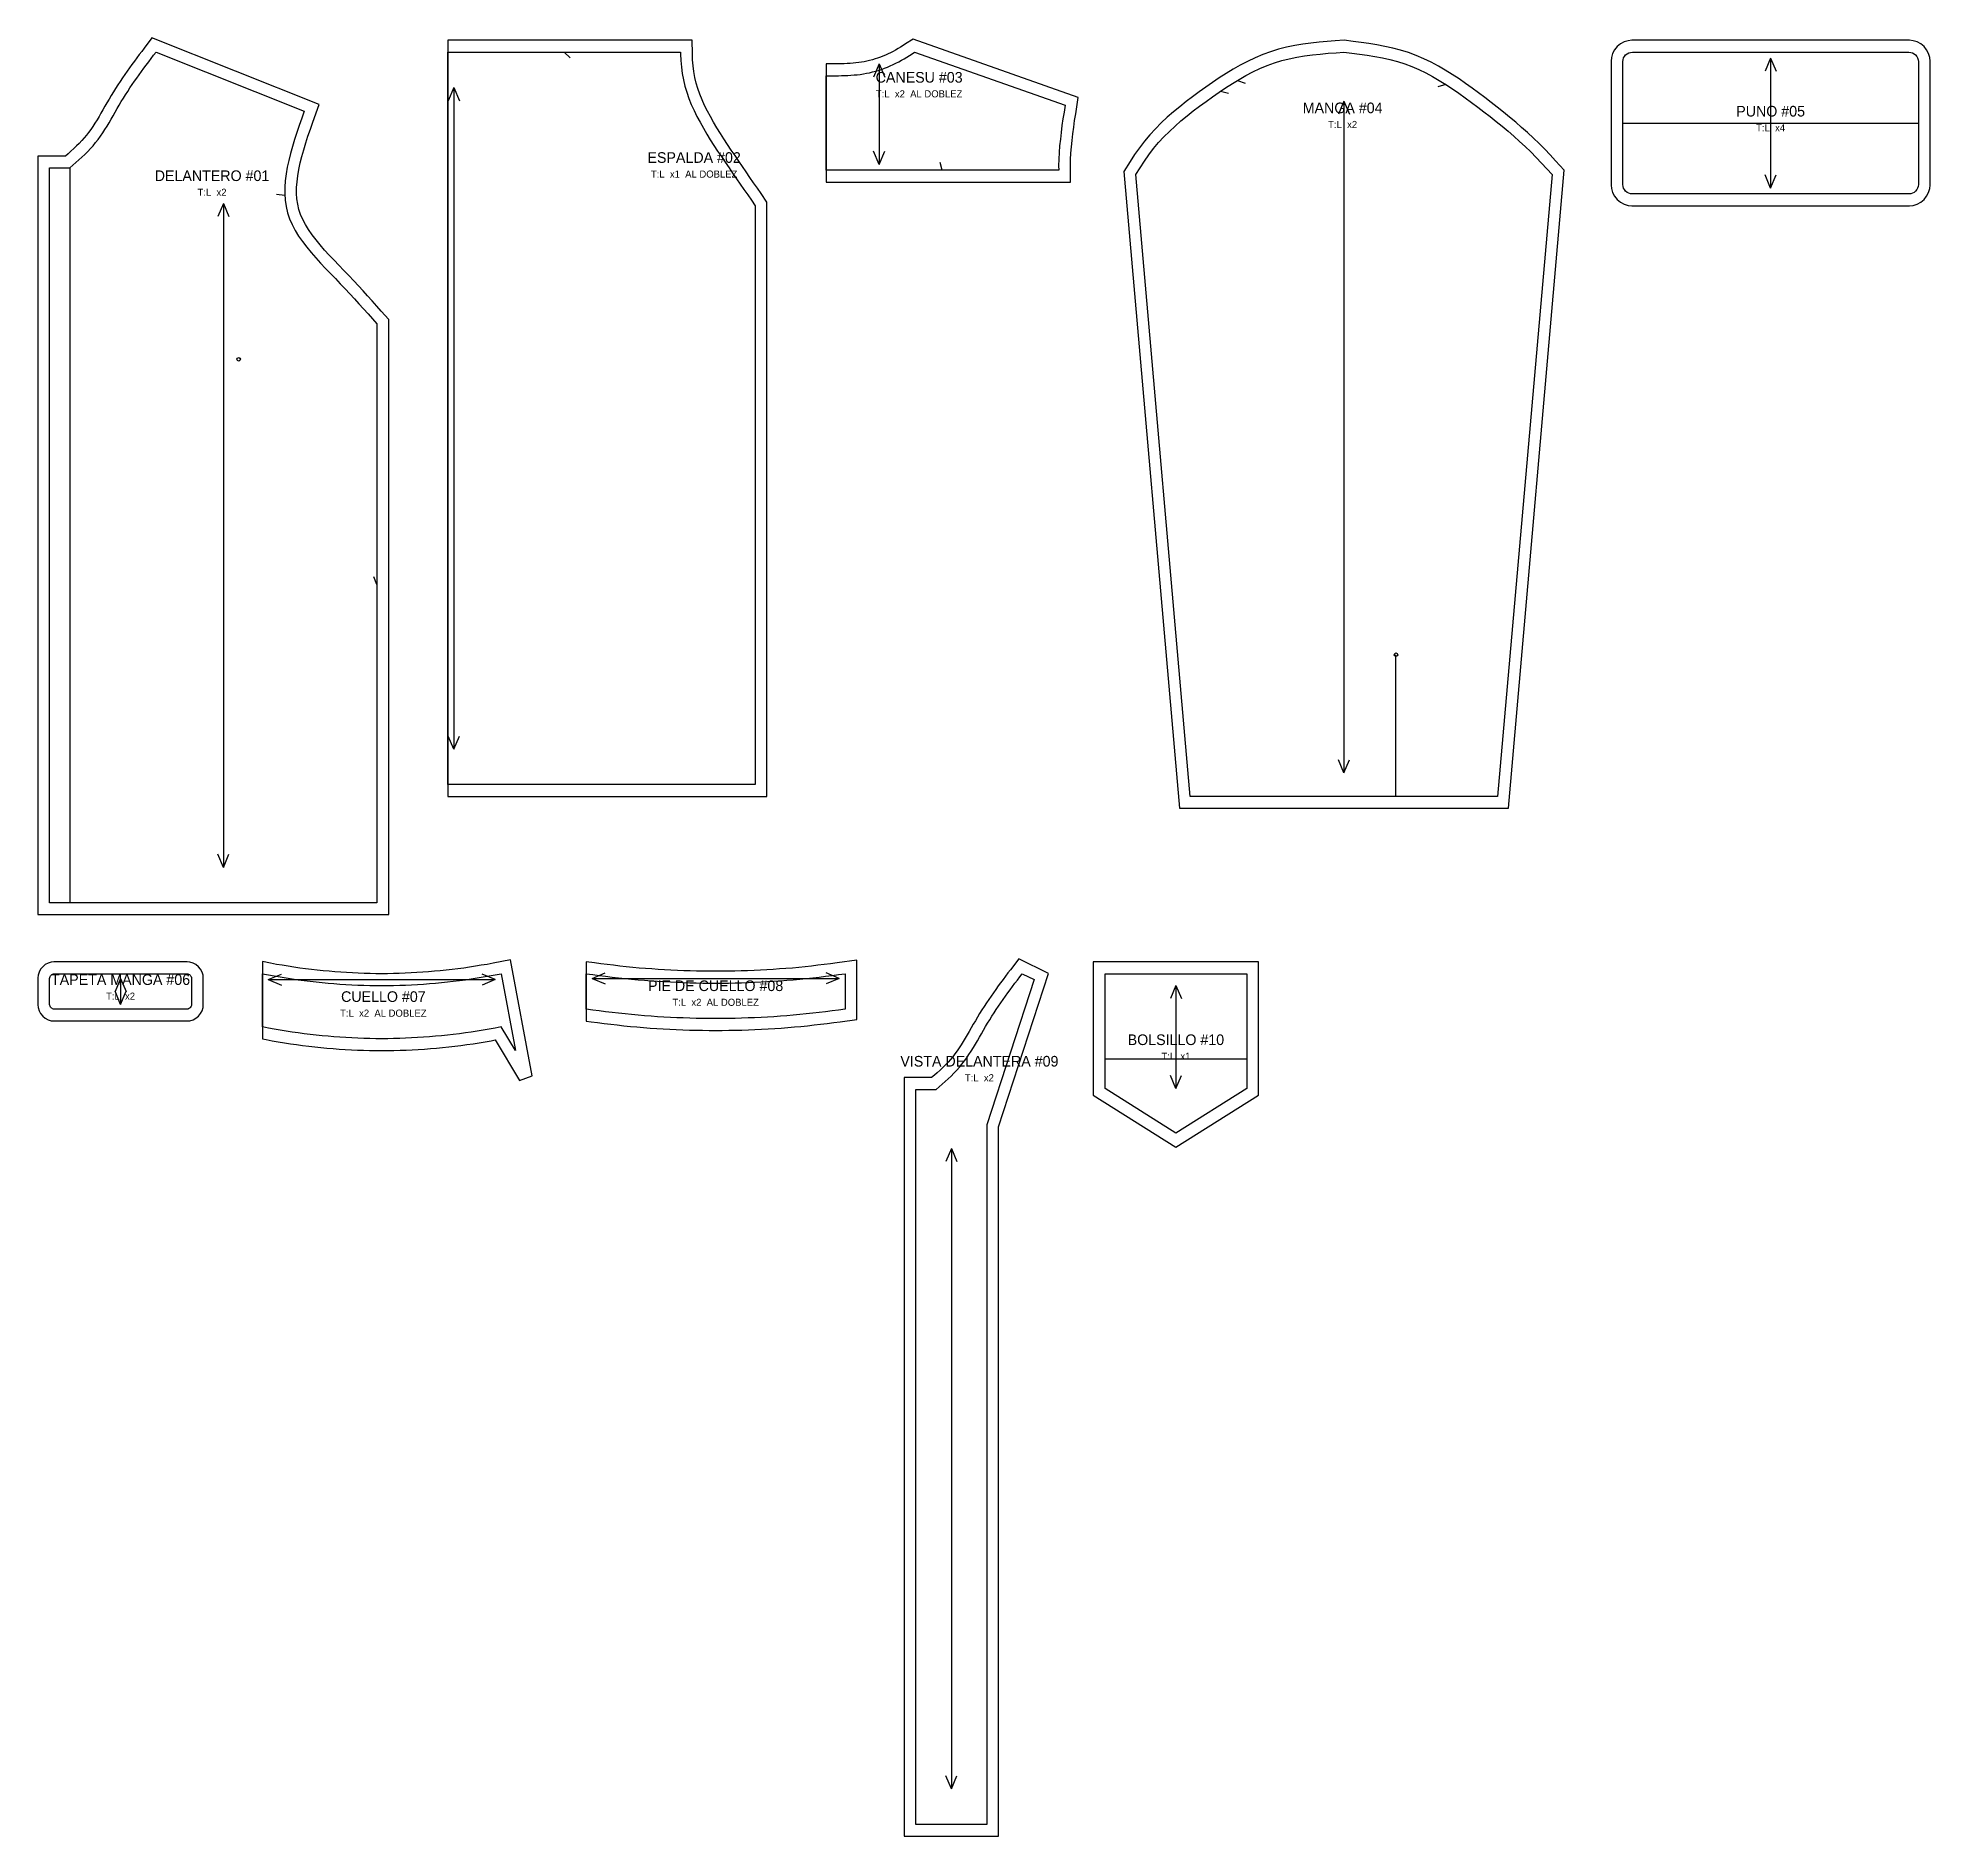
# Model space of a CAD drawing. Header units: centimetres. Extents: x -1 to 159, y -151 to 1.
import ezdxf
from ezdxf.enums import TextEntityAlignment as Align

# ---------------------------------------------------------------- set-up
doc = ezdxf.new("R2010")
doc.units = ezdxf.units.CM
for name, color, linetype in [('1', 1, 'Continuous'), ('11', 8, 'Continuous'), ('13', 7, 'Continuous'), ('15', 6, 'Continuous'), ('4', 4, 'Continuous'), ('6', 2, 'Continuous'), ('7', 3, 'Continuous'), ('8', 5, 'Continuous')]:
    doc.layers.add(name, color=color, linetype=linetype)

# ---------------------------------------------------------------- blocks, each defined once
blk = doc.blocks.new('P01_DELANTERO')
at = {"layer": '1'}
blk.add_lwpolyline([(-2.7, -73), (27, -73), (27, -22.62), (26.36, -21.91), (25.98, -21.49), (25.6, -21.06), (25.21, -20.63), (24.82, -20.21), (24.43, -19.78), (24.03, -19.35), (23.62, -18.91), (23.2, -18.48), (22.78, -18.04), (22.37, -17.61), (21.96, -17.18), (21.57, -16.75), (21.19, -16.31), (20.84, -15.88), (20.51, -15.45), (20.21, -15.02), (19.95, -14.59), (19.72, -14.17), (19.54, -13.74), (19.4, -13.31), (19.3, -12.88), (19.23, -12.43), (19.2, -11.96), (19.2, -11.47), (19.24, -10.97), (19.3, -10.46), (19.39, -9.93), (19.5, -9.38), (19.64, -8.83), (19.8, -8.27), (19.98, -7.69), (20.16, -7.11), (20.36, -6.53), (20.57, -5.93), (21.1, -4.43), (6.96, 1.21), (6.3, 0.33), (6.09, 0.06), (5.88, -0.21), (5.68, -0.49), (5.47, -0.77), (5.26, -1.04), (5.06, -1.33), (4.86, -1.61), (4.66, -1.9), (4.46, -2.18), (4.26, -2.48), (4.07, -2.77), (3.88, -3.07), (3.69, -3.37), (3.5, -3.68), (3.33, -3.98), (3.15, -4.28), (2.98, -4.58), (2.81, -4.88), (2.64, -5.17), (2.48, -5.46), (2.31, -5.74), (2.13, -6.01), (1.96, -6.28), (1.78, -6.54), (1.6, -6.79), (1.41, -7.03), (1.22, -7.26), (1.02, -7.49), (0.8, -7.72), (0.58, -7.94), (0.35, -8.16), (0.1, -8.38), (-0.14, -8.6), (-0.37, -8.8), (-2.7, -8.8), (-2.7, -73)], close=True, dxfattribs=at)
at = {"layer": '11'}
blk.add_line((0, -9.8), (0, -72), dxfattribs=at)
at = {"layer": '4'}
for p, q in [((18.21, -12.12), (17.51, -12.05)), ((26, -45.05), (25.73, -44.4))]:
    blk.add_line(p, q, dxfattribs=at)
at = {"layer": '6'}
blk.add_circle((14.3, -26), 0.15, dxfattribs=at)
at = {"layer": '7'}
for p, q in [((13, -12.8), (12.53, -13.91)), ((13, -12.8), (13, -69)), ((13, -12.8), (13.47, -13.91)), ((13, -69), (12.53, -67.89)), ((13, -69), (13.47, -67.89))]:
    blk.add_line(p, q, dxfattribs=at)
at = {"layer": '8'}
blk.add_lwpolyline([(-1.7, -9.8), (0, -9.8), (0.26, -9.58), (0.52, -9.35), (0.77, -9.12), (1.03, -8.89), (1.27, -8.66), (1.52, -8.42), (1.75, -8.17), (1.98, -7.92), (2.19, -7.66), (2.4, -7.39), (2.6, -7.12), (2.79, -6.84), (2.98, -6.55), (3.16, -6.26), (3.33, -5.97), (3.51, -5.68), (3.68, -5.38), (3.85, -5.08), (4.02, -4.78), (4.19, -4.48), (4.36, -4.19), (4.54, -3.9), (4.72, -3.6), (4.91, -3.32), (5.09, -3.03), (5.28, -2.75), (5.48, -2.47), (5.67, -2.19), (5.87, -1.91), (6.07, -1.63), (6.27, -1.36), (6.48, -1.09), (6.68, -0.81), (6.89, -0.54), (7.09, -0.27), (7.3, 0), (19.84, -5), (19.63, -5.6), (19.42, -6.2), (19.21, -6.8), (19.02, -7.39), (18.84, -7.99), (18.68, -8.57), (18.53, -9.16), (18.41, -9.74), (18.31, -10.31), (18.24, -10.88), (18.2, -11.44), (18.2, -11.99), (18.24, -12.53), (18.31, -13.06), (18.44, -13.59), (18.6, -14.1), (18.82, -14.6), (19.08, -15.09), (19.37, -15.57), (19.7, -16.04), (20.05, -16.5), (20.43, -16.96), (20.82, -17.41), (21.23, -17.86), (21.64, -18.3), (22.06, -18.73), (22.48, -19.17), (22.89, -19.6), (23.3, -20.03), (23.69, -20.46), (24.09, -20.88), (24.47, -21.31), (24.86, -21.73), (25.24, -22.15), (25.62, -22.58), (26, -23), (26, -72), (-1.7, -72)], close=True, dxfattribs=at)
at = {"layer": '13'}
blk.add_text('DELANTERO #01', height=0.9, dxfattribs=at).set_placement((12.04, -10.46), align=Align.MIDDLE_CENTER)
at = {"layer": '15'}
blk.add_text('T:L  x2', height=0.6, dxfattribs=at).set_placement((12.04, -11.86), align=Align.MIDDLE_CENTER)
blk = doc.blocks.new('P02_ESPALDA')
at = {"layer": '1'}
blk.add_lwpolyline([(27, -22.69), (26.51, -21.97), (26.19, -21.52), (25.87, -21.06), (25.56, -20.6), (25.24, -20.14), (24.93, -19.68), (24.61, -19.22), (24.3, -18.75), (23.98, -18.29), (23.67, -17.82), (23.36, -17.35), (23.06, -16.88), (22.76, -16.41), (22.48, -15.94), (22.22, -15.46), (21.97, -14.99), (21.73, -14.52), (21.52, -14.04), (21.33, -13.57), (21.16, -13.09), (21.02, -12.62), (20.91, -12.14), (20.82, -11.65), (20.76, -11.16), (20.71, -10.65), (20.69, -10.14), (20.68, -9), (0, -9), (0, -73), (27, -73), (27, -22.69)], close=True, dxfattribs=at)
at = {"layer": '4'}
blk.add_line((9.84, -10), (10.36, -10.47), dxfattribs=at)
at = {"layer": '7'}
for p, q in [((0.5, -13), (0.03, -14.11)), ((0.5, -13), (0.5, -69)), ((0.5, -13), (0.97, -14.11)), ((0.5, -69), (0.03, -67.89)), ((0.5, -69), (0.97, -67.89))]:
    blk.add_line(p, q, dxfattribs=at)
at = {"layer": '8'}
blk.add_lwpolyline([(0, -10), (19.69, -10), (19.69, -10.17), (19.71, -10.72), (19.76, -11.27), (19.83, -11.81), (19.93, -12.34), (20.06, -12.88), (20.21, -13.4), (20.39, -13.92), (20.6, -14.43), (20.83, -14.94), (21.07, -15.44), (21.34, -15.94), (21.62, -16.44), (21.91, -16.93), (22.21, -17.41), (22.52, -17.89), (22.83, -18.37), (23.15, -18.84), (23.47, -19.31), (23.79, -19.78), (24.1, -20.25), (24.42, -20.71), (24.74, -21.17), (25.05, -21.63), (25.37, -22.09), (25.68, -22.54), (26, -23), (26, -72), (0, -72)], close=True, dxfattribs=at)
at = {"layer": '13'}
blk.add_text('ESPALDA #02', height=0.9, dxfattribs=at).set_placement((20.84, -18.92), align=Align.MIDDLE_CENTER)
at = {"layer": '15'}
blk.add_text('T:L  x1  AL DOBLEZ', height=0.6, dxfattribs=at).set_placement((20.84, -20.32), align=Align.MIDDLE_CENTER)
blk = doc.blocks.new('P03_CANESU')
at = {"layer": '1'}
blk.add_lwpolyline([(20.68, -9.62), (20.7, -9.09), (20.73, -8.56), (20.77, -8.02), (20.83, -7.47), (20.89, -6.91), (20.96, -6.36), (21.04, -5.79), (21.13, -5.22), (21.34, -3.83), (7.37, 1.11), (6.74, 0.7), (6.52, 0.56), (6.31, 0.43), (6.1, 0.3), (5.88, 0.18), (5.67, 0.06), (5.46, -0.05), (5.25, -0.15), (5.04, -0.25), (4.82, -0.34), (4.6, -0.43), (4.37, -0.51), (4.15, -0.58), (3.92, -0.65), (3.69, -0.71), (3.46, -0.76), (3.23, -0.81), (3, -0.85), (2.77, -0.88), (2.53, -0.91), (2.29, -0.94), (2.04, -0.96), (1.8, -0.97), (1.55, -0.98), (1.3, -0.99), (1.04, -1), (0.79, -1), (0.53, -1), (0.27, -1), (0, -1), (0, -11), (20.7, -11), (20.68, -9.62)], close=True, dxfattribs=at)
at = {"layer": '4'}
blk.add_line((9.84, -10), (9.65, -9.33), dxfattribs=at)
at = {"layer": '7'}
for p, q in [((4.5, -1), (4.03, -2.11)), ((4.5, -1), (4.5, -9.5)), ((4.5, -1), (4.97, -2.11)), ((4.5, -9.5), (4.03, -8.39)), ((4.5, -9.5), (4.97, -8.39))]:
    blk.add_line(p, q, dxfattribs=at)
at = {"layer": '8'}
blk.add_lwpolyline([(0, -2), (0.26, -2), (0.53, -2), (0.79, -2), (1.06, -2), (1.32, -1.99), (1.59, -1.98), (1.85, -1.97), (2.11, -1.95), (2.38, -1.93), (2.64, -1.91), (2.9, -1.88), (3.16, -1.84), (3.42, -1.79), (3.68, -1.74), (3.93, -1.68), (4.19, -1.61), (4.44, -1.54), (4.7, -1.46), (4.95, -1.37), (5.19, -1.27), (5.44, -1.17), (5.68, -1.06), (5.92, -0.94), (6.15, -0.82), (6.38, -0.69), (6.61, -0.56), (6.83, -0.42), (7.06, -0.28), (7.28, -0.14), (7.5, 0), (20.23, -4.5), (20.14, -5.07), (20.05, -5.65), (19.97, -6.22), (19.9, -6.79), (19.83, -7.36), (19.77, -7.93), (19.73, -8.49), (19.7, -9.05), (19.68, -9.61), (19.69, -10), (0, -10)], close=True, dxfattribs=at)
at = {"layer": '13'}
blk.add_text('CANESU #03', height=0.9, dxfattribs=at).set_placement((7.88, -2.13), align=Align.MIDDLE_CENTER)
at = {"layer": '15'}
blk.add_text('T:L  x2  AL DOBLEZ', height=0.6, dxfattribs=at).set_placement((7.88, -3.53), align=Align.MIDDLE_CENTER)
blk = doc.blocks.new('P04_MANGA')
at = {"layer": '1'}
blk.add_lwpolyline([(-13.92, -64), (13.92, -64), (18.64, -10), (17.9, -9.19), (17.45, -8.7), (16.99, -8.22), (16.51, -7.74), (16.03, -7.27), (15.54, -6.81), (15.04, -6.37), (14.54, -5.93), (14.02, -5.5), (13.51, -5.08), (12.98, -4.66), (12.46, -4.26), (11.92, -3.85), (11.39, -3.45), (10.85, -3.05), (10.3, -2.66), (9.74, -2.27), (9.17, -1.9), (8.58, -1.53), (7.99, -1.19), (7.38, -0.86), (6.76, -0.56), (6.12, -0.28), (5.46, -0.04), (4.8, 0.17), (4.13, 0.35), (3.46, 0.49), (2.79, 0.62), (2.12, 0.73), (1.45, 0.83), (0.78, 0.91), (0.03, 1), (-0.75, 0.95), (-1.42, 0.9), (-2.11, 0.84), (-2.79, 0.76), (-3.48, 0.67), (-4.16, 0.56), (-4.85, 0.42), (-5.53, 0.24), (-6.21, 0.04), (-6.87, -0.2), (-7.52, -0.48), (-8.15, -0.78), (-8.77, -1.1), (-9.38, -1.45), (-9.97, -1.81), (-10.56, -2.18), (-11.13, -2.57), (-11.7, -2.97), (-12.26, -3.37), (-12.81, -3.77), (-13.36, -4.19), (-13.9, -4.62), (-14.43, -5.06), (-14.96, -5.51), (-15.47, -5.99), (-15.96, -6.48), (-16.44, -7), (-16.89, -7.54), (-17.31, -8.1), (-17.71, -8.67), (-18.09, -9.25), (-18.63, -10.1), (-13.92, -64)], close=True, dxfattribs=at)
at = {"layer": '11'}
blk.add_line((4.4, -63), (4.4, -51), dxfattribs=at)
at = {"layer": '4'}
for p, q in [((-9.02, -2.4), (-8.37, -2.64)), ((8.61, -2.73), (7.95, -2.95)), ((-10.44, -3.31), (-9.76, -3.47))]:
    blk.add_line(p, q, dxfattribs=at)
at = {"layer": '6'}
blk.add_circle((4.4, -51), 0.15, dxfattribs=at)
at = {"layer": '7'}
for p, q in [((0, -4.14), (-0.47, -5.25)), ((0, -4.14), (0, -61)), ((0, -4.14), (0.47, -5.25)), ((0, -61), (-0.47, -59.89)), ((0, -61), (0.47, -59.89))]:
    blk.add_line(p, q, dxfattribs=at)
at = {"layer": '8'}
blk.add_lwpolyline([(-17.61, -10.35), (-17.25, -9.79), (-16.88, -9.23), (-16.5, -8.69), (-16.11, -8.16), (-15.68, -7.66), (-15.24, -7.17), (-14.77, -6.71), (-14.29, -6.26), (-13.79, -5.82), (-13.27, -5.39), (-12.75, -4.98), (-12.21, -4.57), (-11.67, -4.18), (-11.12, -3.78), (-10.57, -3.39), (-10.01, -3.02), (-9.44, -2.66), (-8.87, -2.31), (-8.29, -1.98), (-7.71, -1.67), (-7.11, -1.39), (-6.5, -1.14), (-5.89, -0.91), (-5.26, -0.72), (-4.63, -0.56), (-3.98, -0.43), (-3.33, -0.32), (-2.67, -0.23), (-2.01, -0.16), (-1.34, -0.1), (-0.67, -0.05), (0, 0), (0.66, -0.08), (1.31, -0.17), (1.97, -0.26), (2.61, -0.36), (3.26, -0.48), (3.89, -0.63), (4.52, -0.79), (5.14, -0.99), (5.75, -1.21), (6.34, -1.47), (6.93, -1.75), (7.5, -2.06), (8.07, -2.39), (8.63, -2.74), (9.18, -3.1), (9.72, -3.48), (10.26, -3.86), (10.79, -4.26), (11.32, -4.65), (11.85, -5.05), (12.37, -5.45), (12.88, -5.86), (13.39, -6.27), (13.89, -6.69), (14.38, -7.12), (14.87, -7.55), (15.34, -8), (15.81, -8.45), (16.27, -8.92), (16.72, -9.39), (17.16, -9.87), (17.61, -10.35), (13, -63), (-13, -63)], close=True, dxfattribs=at)
at = {"layer": '13'}
blk.add_text('MANGA #04', height=0.9, dxfattribs=at).set_placement((-0.11, -4.72), align=Align.MIDDLE_CENTER)
at = {"layer": '15'}
blk.add_text('T:L  x2', height=0.6, dxfattribs=at).set_placement((-0.11, -6.12), align=Align.MIDDLE_CENTER)
blk = doc.blocks.new('P05_PUNO')
at = {"layer": '1'}
blk.add_lwpolyline([(-1, -11.25), (-0.97, -11.55), (-0.87, -11.89), (-0.7, -12.2), (-0.48, -12.48), (-0.2, -12.7), (0.11, -12.87), (0.45, -12.97), (0.75, -13), (24.25, -13), (24.55, -12.97), (24.89, -12.87), (25.2, -12.7), (25.48, -12.48), (25.7, -12.2), (25.87, -11.89), (25.97, -11.55), (26, -11.25), (26, -0.75), (25.97, -0.45), (25.87, -0.11), (25.7, 0.2), (25.48, 0.48), (25.2, 0.7), (24.89, 0.87), (24.55, 0.97), (24.25, 1), (0.75, 1), (0.45, 0.97), (0.11, 0.87), (-0.2, 0.7), (-0.48, 0.48), (-0.7, 0.2), (-0.87, -0.11), (-0.97, -0.45), (-1, -0.75), (-1, -11.25)], close=True, dxfattribs=at)
at = {"layer": '11'}
blk.add_line((0, -6), (25, -6), dxfattribs=at)
at = {"layer": '7'}
for p, q in [((12.5, -0.5), (12.03, -1.61)), ((12.5, -0.5), (12.5, -11.5)), ((12.5, -0.5), (12.97, -1.61)), ((12.5, -11.5), (12.03, -10.39)), ((12.5, -11.5), (12.97, -10.39))]:
    blk.add_line(p, q, dxfattribs=at)
at = {"layer": '8'}
blk.add_lwpolyline([(0, -0.8), (0.02, -0.64), (0.06, -0.49), (0.13, -0.36), (0.23, -0.23), (0.36, -0.13), (0.49, -0.06), (0.64, -0.02), (0.8, 0), (24.2, 0), (24.36, -0.02), (24.51, -0.06), (24.64, -0.13), (24.77, -0.23), (24.87, -0.36), (24.94, -0.49), (24.98, -0.64), (25, -0.8), (25, -11.2), (24.98, -11.36), (24.94, -11.51), (24.87, -11.64), (24.77, -11.77), (24.64, -11.87), (24.51, -11.94), (24.36, -11.98), (24.2, -12), (0.8, -12), (0.64, -11.98), (0.49, -11.94), (0.36, -11.87), (0.23, -11.77), (0.13, -11.64), (0.06, -11.51), (0.02, -11.36), (0, -11.2)], close=True, dxfattribs=at)
at = {"layer": '13'}
blk.add_text('PUNO #05', height=0.9, dxfattribs=at).set_placement((12.5, -5), align=Align.MIDDLE_CENTER)
at = {"layer": '15'}
blk.add_text('T:L  x4', height=0.6, dxfattribs=at).set_placement((12.5, -6.4), align=Align.MIDDLE_CENTER)
blk = doc.blocks.new('P06_TAPETA_MANGA')
at = {"layer": '1'}
blk.add_lwpolyline([(-1, -2.65), (-0.98, -2.87), (-0.9, -3.14), (-0.77, -3.38), (-0.59, -3.59), (-0.38, -3.77), (-0.14, -3.9), (0.13, -3.98), (0.35, -4), (11.65, -4), (11.87, -3.98), (12.14, -3.9), (12.38, -3.77), (12.59, -3.59), (12.77, -3.38), (12.9, -3.14), (12.98, -2.87), (13, -2.65), (13, -0.35), (12.98, -0.13), (12.9, 0.14), (12.77, 0.38), (12.59, 0.59), (12.38, 0.77), (12.14, 0.9), (11.87, 0.98), (11.65, 1), (0.35, 1), (0.13, 0.98), (-0.14, 0.9), (-0.38, 0.77), (-0.59, 0.59), (-0.77, 0.38), (-0.9, 0.14), (-0.98, -0.13), (-1, -0.35), (-1, -2.65)], close=True, dxfattribs=at)
at = {"layer": '7'}
for p, q in [((6, -0.4), (5.53, -1.51)), ((6, -2.6), (5.53, -1.49)), ((6, -0.4), (6, -2.6)), ((6, -0.4), (6.47, -1.51)), ((6, -2.6), (6.47, -1.49))]:
    blk.add_line(p, q, dxfattribs=at)
at = {"layer": '8'}
blk.add_lwpolyline([(0, -0.4), (0.01, -0.32), (0.03, -0.25), (0.07, -0.18), (0.12, -0.12), (0.18, -0.07), (0.25, -0.03), (0.32, -0.01), (0.4, 0), (11.6, 0), (11.68, -0.01), (11.75, -0.03), (11.82, -0.07), (11.88, -0.12), (11.93, -0.18), (11.97, -0.25), (11.99, -0.32), (12, -0.4), (12, -2.6), (11.99, -2.68), (11.97, -2.75), (11.93, -2.82), (11.88, -2.88), (11.82, -2.93), (11.75, -2.97), (11.68, -2.99), (11.6, -3), (0.4, -3), (0.32, -2.99), (0.25, -2.97), (0.18, -2.93), (0.12, -2.88), (0.07, -2.82), (0.03, -2.75), (0.01, -2.68), (0, -2.6)], close=True, dxfattribs=at)
at = {"layer": '13'}
blk.add_text('TAPETA MANGA #06', height=0.9, dxfattribs=at).set_placement((6, -0.5), align=Align.MIDDLE_CENTER)
at = {"layer": '15'}
blk.add_text('T:L  x2', height=0.6, dxfattribs=at).set_placement((6, -1.9), align=Align.MIDDLE_CENTER)
blk = doc.blocks.new('P07_CUELLO')
at = {"layer": '1'}
blk.add_lwpolyline([(0.83, -5.67), (1.35, -5.76), (1.86, -5.85), (2.38, -5.93), (2.89, -6), (3.41, -6.07), (3.92, -6.13), (4.44, -6.19), (4.95, -6.25), (5.47, -6.29), (5.98, -6.34), (6.5, -6.38), (7.01, -6.41), (7.53, -6.44), (8.04, -6.46), (8.56, -6.48), (9.07, -6.49), (9.59, -6.5), (10.1, -6.5), (10.62, -6.5), (11.13, -6.49), (11.65, -6.48), (12.16, -6.46), (12.68, -6.44), (13.19, -6.41), (13.71, -6.38), (14.22, -6.34), (14.74, -6.29), (15.25, -6.25), (15.77, -6.19), (16.28, -6.13), (16.8, -6.07), (17.31, -6), (17.83, -5.93), (18.34, -5.85), (18.86, -5.76), (19.37, -5.67), (19.71, -5.61), (21.76, -9.04), (22.82, -8.64), (21.01, 1.17), (19.52, 0.89), (19.02, 0.79), (18.52, 0.71), (18.03, 0.63), (17.53, 0.55), (17.04, 0.48), (16.54, 0.41), (16.05, 0.35), (15.55, 0.3), (15.06, 0.25), (14.56, 0.2), (14.07, 0.16), (13.57, 0.12), (13.07, 0.09), (12.58, 0.06), (12.08, 0.04), (11.59, 0.02), (11.09, 0.01), (10.6, 0), (10.1, 0), (9.61, 0), (9.11, 0.01), (8.62, 0.02), (8.12, 0.04), (7.63, 0.06), (7.13, 0.09), (6.64, 0.12), (6.14, 0.16), (5.65, 0.2), (5.15, 0.25), (4.65, 0.3), (4.16, 0.35), (3.66, 0.41), (3.17, 0.48), (2.67, 0.55), (2.18, 0.63), (1.68, 0.71), (1.19, 0.79), (0.69, 0.89), (0, 1.02), (0, -5.52), (0.32, -5.58), (0.83, -5.67)], close=True, dxfattribs=at)
at = {"layer": '7'}
for p, q in [((0.5, -0.5), (1.61, -0.03)), ((0.5, -0.5), (19.71, -0.5)), ((0.5, -0.5), (1.61, -0.97)), ((19.71, -0.5), (18.6, -0.03)), ((19.71, -0.5), (18.6, -0.97))]:
    blk.add_line(p, q, dxfattribs=at)
at = {"layer": '8'}
blk.add_lwpolyline([(0, 0), (0.51, -0.1), (1.01, -0.19), (1.52, -0.28), (2.02, -0.36), (2.53, -0.44), (3.03, -0.51), (3.54, -0.58), (4.04, -0.64), (4.55, -0.7), (5.05, -0.75), (5.56, -0.8), (6.06, -0.84), (6.57, -0.88), (7.07, -0.91), (7.58, -0.94), (8.08, -0.96), (8.59, -0.98), (9.09, -0.99), (9.6, -1), (10.1, -1), (10.61, -1), (11.11, -0.99), (11.62, -0.98), (12.12, -0.96), (12.63, -0.94), (13.13, -0.91), (13.64, -0.88), (14.14, -0.84), (14.65, -0.8), (15.15, -0.75), (15.66, -0.7), (16.16, -0.64), (16.67, -0.58), (17.18, -0.51), (17.68, -0.44), (18.19, -0.36), (18.69, -0.28), (19.2, -0.19), (19.7, -0.1), (20.21, 0), (21.41, -6.5), (20.21, -4.5), (19.7, -4.6), (19.2, -4.69), (18.69, -4.78), (18.19, -4.86), (17.68, -4.94), (17.18, -5.01), (16.67, -5.08), (16.16, -5.14), (15.66, -5.2), (15.15, -5.25), (14.65, -5.3), (14.14, -5.34), (13.64, -5.38), (13.13, -5.41), (12.63, -5.44), (12.12, -5.46), (11.62, -5.48), (11.11, -5.49), (10.61, -5.5), (10.1, -5.5), (9.6, -5.5), (9.09, -5.49), (8.59, -5.48), (8.08, -5.46), (7.58, -5.44), (7.07, -5.41), (6.57, -5.38), (6.06, -5.34), (5.56, -5.3), (5.05, -5.25), (4.55, -5.2), (4.04, -5.14), (3.54, -5.08), (3.03, -5.01), (2.53, -4.94), (2.02, -4.86), (1.52, -4.78), (1.01, -4.69), (0.51, -4.6), (0, -4.5)], close=True, dxfattribs=at)
at = {"layer": '13'}
blk.add_text('CUELLO #07', height=0.9, dxfattribs=at).set_placement((10.24, -1.94), align=Align.MIDDLE_CENTER)
at = {"layer": '15'}
blk.add_text('T:L  x2  AL DOBLEZ', height=0.6, dxfattribs=at).set_placement((10.24, -3.34), align=Align.MIDDLE_CENTER)
blk = doc.blocks.new('P08_PIE_DE_CUELLO')
at = {"layer": '1'}
blk.add_lwpolyline([(0.96, -4.14), (1.52, -4.21), (2.07, -4.28), (2.63, -4.34), (3.18, -4.4), (3.74, -4.46), (4.29, -4.51), (4.85, -4.55), (5.4, -4.6), (5.96, -4.64), (6.51, -4.67), (7.07, -4.7), (7.62, -4.73), (8.18, -4.75), (8.73, -4.77), (9.29, -4.78), (9.84, -4.79), (10.4, -4.8), (10.95, -4.8), (11.51, -4.8), (12.06, -4.79), (12.62, -4.78), (13.17, -4.77), (13.73, -4.75), (14.28, -4.73), (14.84, -4.7), (15.39, -4.67), (15.95, -4.64), (16.5, -4.6), (17.06, -4.55), (17.61, -4.51), (18.17, -4.46), (18.72, -4.4), (19.28, -4.34), (19.83, -4.28), (20.39, -4.21), (20.94, -4.14), (21.5, -4.07), (22.91, -3.87), (22.91, 1.15), (21.22, 0.91), (20.68, 0.84), (20.14, 0.77), (19.6, 0.71), (19.06, 0.64), (18.52, 0.59), (17.98, 0.53), (17.44, 0.48), (16.9, 0.44), (16.36, 0.4), (15.82, 0.36), (15.28, 0.33), (14.74, 0.3), (14.2, 0.27), (13.65, 0.25), (13.11, 0.23), (12.57, 0.22), (12.03, 0.21), (11.49, 0.2), (10.95, 0.2), (10.41, 0.2), (9.87, 0.21), (9.33, 0.22), (8.79, 0.23), (8.25, 0.25), (7.71, 0.27), (7.17, 0.3), (6.63, 0.33), (6.09, 0.36), (5.55, 0.4), (5.01, 0.44), (4.47, 0.48), (3.93, 0.53), (3.39, 0.59), (2.85, 0.64), (2.31, 0.71), (1.77, 0.77), (1.23, 0.84), (0.69, 0.91), (0, 1.01), (0, -4.01), (0.41, -4.07), (0.96, -4.14)], close=True, dxfattribs=at)
at = {"layer": '7'}
for p, q in [((0.5, -0.4), (1.61, 0.07)), ((21.41, -0.4), (20.3, 0.07)), ((0.5, -0.4), (21.41, -0.4)), ((0.5, -0.4), (1.61, -0.87)), ((21.41, -0.4), (20.3, -0.87))]:
    blk.add_line(p, q, dxfattribs=at)
at = {"layer": '8'}
blk.add_lwpolyline([(0, 0), (0.55, -0.08), (1.1, -0.15), (1.64, -0.22), (2.19, -0.29), (2.74, -0.35), (3.29, -0.41), (3.83, -0.46), (4.38, -0.51), (4.93, -0.56), (5.48, -0.6), (6.02, -0.64), (6.57, -0.67), (7.12, -0.7), (7.67, -0.73), (8.21, -0.75), (8.76, -0.77), (9.31, -0.78), (9.86, -0.79), (10.41, -0.8), (10.95, -0.8), (11.5, -0.8), (12.05, -0.79), (12.6, -0.78), (13.14, -0.77), (13.69, -0.75), (14.24, -0.73), (14.79, -0.7), (15.33, -0.67), (15.88, -0.64), (16.43, -0.6), (16.98, -0.56), (17.52, -0.51), (18.07, -0.46), (18.62, -0.41), (19.17, -0.35), (19.72, -0.29), (20.26, -0.22), (20.81, -0.15), (21.36, -0.08), (21.91, 0), (21.91, -3), (21.36, -3.08), (20.81, -3.15), (20.26, -3.22), (19.72, -3.29), (19.17, -3.35), (18.62, -3.41), (18.07, -3.46), (17.52, -3.51), (16.98, -3.56), (16.43, -3.6), (15.88, -3.64), (15.33, -3.67), (14.79, -3.7), (14.24, -3.73), (13.69, -3.75), (13.14, -3.77), (12.6, -3.78), (12.05, -3.79), (11.5, -3.8), (10.95, -3.8), (10.41, -3.8), (9.86, -3.79), (9.31, -3.78), (8.76, -3.77), (8.21, -3.75), (7.67, -3.73), (7.12, -3.7), (6.57, -3.67), (6.02, -3.64), (5.48, -3.6), (4.93, -3.56), (4.38, -3.51), (3.83, -3.46), (3.29, -3.41), (2.74, -3.35), (2.19, -3.29), (1.64, -3.22), (1.1, -3.15), (0.55, -3.08), (0, -3)], close=True, dxfattribs=at)
at = {"layer": '13'}
blk.add_text('PIE DE CUELLO #08', height=0.9, dxfattribs=at).set_placement((10.95, -1.02), align=Align.MIDDLE_CENTER)
at = {"layer": '15'}
blk.add_text('T:L  x2  AL DOBLEZ', height=0.6, dxfattribs=at).set_placement((10.95, -2.42), align=Align.MIDDLE_CENTER)
blk = doc.blocks.new('P09_VISTA_DELANTERA')
at = {"layer": '1'}
blk.add_lwpolyline([(-2.7, -73), (5.3, -73), (5.3, -12.96), (9.52, 0.01), (7.01, 1.27), (6.3, 0.33), (6.09, 0.06), (5.88, -0.21), (5.68, -0.49), (5.47, -0.77), (5.26, -1.04), (5.06, -1.33), (4.86, -1.61), (4.66, -1.9), (4.46, -2.18), (4.26, -2.48), (4.07, -2.77), (3.88, -3.07), (3.69, -3.37), (3.5, -3.68), (3.33, -3.98), (3.15, -4.28), (2.98, -4.58), (2.81, -4.88), (2.64, -5.17), (2.48, -5.46), (2.31, -5.74), (2.13, -6.01), (1.96, -6.28), (1.78, -6.54), (1.6, -6.79), (1.41, -7.03), (1.22, -7.26), (1.02, -7.49), (0.8, -7.72), (0.58, -7.94), (0.35, -8.16), (0.1, -8.38), (-0.14, -8.6), (-0.37, -8.8), (-2.7, -8.8), (-2.7, -73)], close=True, dxfattribs=at)
at = {"layer": '7'}
for p, q in [((1.3, -14.8), (0.83, -15.91)), ((1.3, -14.8), (1.3, -69)), ((1.3, -14.8), (1.77, -15.91)), ((1.3, -69), (0.83, -67.89)), ((1.3, -69), (1.77, -67.89))]:
    blk.add_line(p, q, dxfattribs=at)
at = {"layer": '8'}
blk.add_lwpolyline([(-1.7, -9.8), (0, -9.8), (0.26, -9.58), (0.52, -9.35), (0.77, -9.12), (1.03, -8.89), (1.27, -8.66), (1.52, -8.42), (1.75, -8.17), (1.98, -7.92), (2.19, -7.66), (2.4, -7.39), (2.6, -7.12), (2.79, -6.84), (2.98, -6.55), (3.16, -6.26), (3.33, -5.97), (3.51, -5.68), (3.68, -5.38), (3.85, -5.08), (4.02, -4.78), (4.19, -4.48), (4.36, -4.19), (4.54, -3.9), (4.72, -3.6), (4.91, -3.32), (5.09, -3.03), (5.28, -2.75), (5.48, -2.47), (5.67, -2.19), (5.87, -1.91), (6.07, -1.63), (6.27, -1.36), (6.48, -1.09), (6.68, -0.81), (6.89, -0.54), (7.09, -0.27), (7.3, 0), (8.3, -0.5), (4.3, -12.8), (4.3, -72), (-1.7, -72)], close=True, dxfattribs=at)
at = {"layer": '13'}
blk.add_text('VISTA DELANTERA #09', height=0.9, dxfattribs=at).set_placement((3.67, -7.41), align=Align.MIDDLE_CENTER)
at = {"layer": '15'}
blk.add_text('T:L  x2', height=0.6, dxfattribs=at).set_placement((3.67, -8.81), align=Align.MIDDLE_CENTER)
blk = doc.blocks.new('P10_BOLSILLO')
at = {"layer": '1'}
blk.add_lwpolyline([(-1, -10.27), (6, -14.68), (13, -10.27), (13, 1), (-1, 1), (-1, -10.27)], close=True, dxfattribs=at)
at = {"layer": '11'}
blk.add_line((0, -7.22), (12, -7.22), dxfattribs=at)
at = {"layer": '7'}
for p, q in [((6, -1), (5.53, -2.11)), ((6, -1), (6, -9.72)), ((6, -1), (6.47, -2.11)), ((6, -9.72), (5.53, -8.61)), ((6, -9.72), (6.47, -8.61))]:
    blk.add_line(p, q, dxfattribs=at)
at = {"layer": '8'}
blk.add_lwpolyline([(0, 0), (12, 0), (12, -9.72), (6, -13.5), (0, -9.72)], close=True, dxfattribs=at)
at = {"layer": '13'}
blk.add_text('BOLSILLO #10', height=0.9, dxfattribs=at).set_placement((6, -5.59), align=Align.MIDDLE_CENTER)
at = {"layer": '15'}
blk.add_text('T:L  x1', height=0.6, dxfattribs=at).set_placement((6, -6.99), align=Align.MIDDLE_CENTER)

msp = doc.modelspace()

# ---------------------------------------------------------------- block references
for name, p in [('P01_DELANTERO', (1.7, 0)), ('P02_ESPALDA', (33.7, 10)), ('P03_CANESU', (65.7, 0)), ('P04_MANGA', (109.53, 0)), ('P05_PUNO', (133.14, 0)), ('P07_CUELLO', (18, -78)), ('P08_PIE_DE_CUELLO', (45.41, -78)), ('P09_VISTA_DELANTERA', (75.01, -78)), ('P06_TAPETA_MANGA', (0, -78)), ('P10_BOLSILLO', (89.31, -78))]:
    msp.add_blockref(name, p)

doc.saveas('drawing.dxf')
